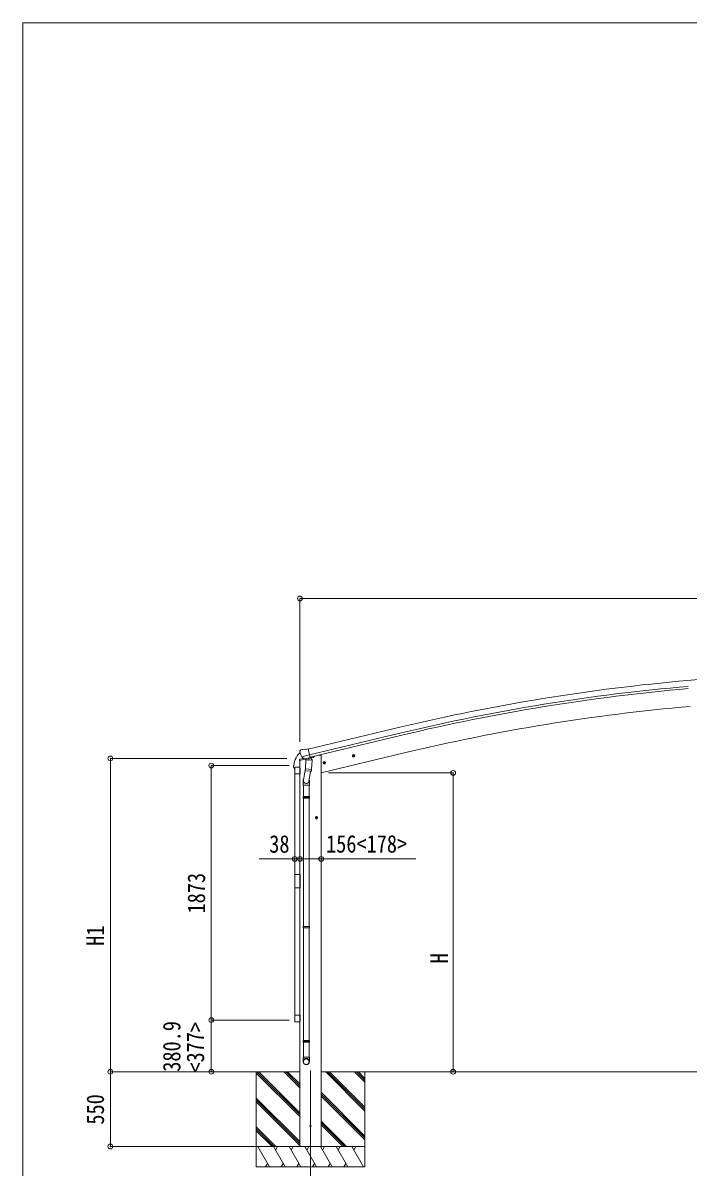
# Model space of a CAD drawing. Units: millimetres at full size. Extents: x -9783 to 9892, y -6828 to 6752.
# Drawn here: x -9783 to -4887, y -1671 to 6752 of the extents above; entities that cross this region are included whole.
import ezdxf
from ezdxf.enums import TextEntityAlignment as Align

# ---------------------------------------------------------------- set-up
doc = ezdxf.new("R2010")
doc.units = ezdxf.units.MM
doc.header["$LTSCALE"] = 35
doc.header["$PDMODE"] = 32
doc.header["$PDSIZE"] = 35
for name, color, linetype, lineweight in [('0-0_0', 7, 'Continuous', 9), ('0-1_本体', 4, 'Continuous', 9), ('0-2_部品', 7, 'Continuous', 9), ('0-8_PARTS2', 2, 'Continuous', 9), ('0-A_寸法', 6, 'Continuous', 9), ('1-0_FRAME', 7, 'Continuous', 9), ('1-1_GLASS', 4, 'Continuous', 9), ('1-2_GLASS_SEAL', 7, 'Continuous', 9), ('1-A', 6, 'Continuous', 9), ('F-0_240', 7, 'Continuous', 9)]:
    doc.layers.add(name, color=color, linetype=linetype, lineweight=lineweight)
doc.styles.add('ＭＳ ゴシック', font='')
doc.styles.get('ＭＳ ゴシック').set_extended_font_data('MS Gothic')

msp = doc.modelspace()

# ---------------------------------------------------------------- linework, layer by layer
at = {"layer": '0-0_0'}
for p, q in [((-7743.62, -968.88), (-8142.29, -968.88)), ((-8065.37, -968.88), (-8065.37, -1668.88)), ((-7743.12, -1300.64), (-8065.37, -978.39)), ((-7743.12, -1286.5), (-8060.74, -968.89)), ((-7743.12, -1272.36), (-8046.59, -968.89)), ((-7743.12, -1088.51), (-7862.76, -968.88)), ((-7743.12, -1074.37), (-7848.61, -968.88)), ((-7743.12, -1060.23), (-7834.47, -968.88)), ((-7587.62, -968.88), (-718.66, -968.88)), ((-7265.37, -1257.89), (-7554.39, -968.88)), ((-7265.37, -1243.75), (-7540.25, -968.88)), ((-7265.37, -1229.61), (-7526.1, -968.88)), ((-7265.37, -1045.76), (-7342.26, -968.88)), ((-7265.37, -1031.62), (-7328.11, -968.88)), ((-7313.96, -968.89), (-7313.97, -968.88)), ((-7265.37, -1017.47), (-7313.95, -968.89)), ((-7265.37, -968.88), (-7265.37, -1668.88)), ((-7743.12, -1484.49), (-8065.37, -1162.24)), ((-7743.12, -1498.63), (-8065.37, -1176.38)), ((-7265.37, -1441.74), (-7587.62, -1119.49)), ((-7265.37, -1455.88), (-7587.62, -1133.63)), ((-7265.37, -1470.02), (-7587.62, -1147.77)), ((-7743.12, -1512.77), (-8065.37, -1190.52)), ((-7400.36, -1518.88), (-7587.62, -1331.62)), ((-7414.51, -1518.88), (-7587.62, -1345.76)), ((-7920.86, -1518.88), (-8065.37, -1374.37)), ((-7935.01, -1518.88), (-8065.37, -1388.51)), ((-7949.15, -1518.88), (-8065.37, -1402.65)), ((-7428.65, -1518.88), (-7587.62, -1359.9)), ((-8065.37, -1518.88), (-7265.37, -1518.88)), ((-7968.48, -1668.88), (-8055.09, -1518.88)), ((-7853.01, -1668.88), (-7939.62, -1518.88)), ((-7909.61, -1518.88), (-7924.61, -1544.86)), ((-7737.54, -1668.88), (-7824.14, -1518.88)), ((-7809.14, -1544.86), (-7794.14, -1518.88)), ((-7622.07, -1668.88), (-7708.67, -1518.88)), ((-7693.67, -1544.86), (-7678.67, -1518.88)), ((-7506.6, -1668.88), (-7593.2, -1518.88)), ((-7578.2, -1544.86), (-7563.2, -1518.88)), ((-7391.13, -1668.88), (-7477.73, -1518.88)), ((-7462.73, -1544.86), (-7447.73, -1518.88)), ((-7275.66, -1668.88), (-7362.26, -1518.88)), ((-7347.26, -1544.86), (-7332.26, -1518.88)), ((-7265.37, -1668.88), (-8065.37, -1668.88)), ((-7983.48, -1642.9), (-7998.48, -1668.88)), ((-7868.01, -1642.9), (-7883.01, -1668.88)), ((-7752.54, -1642.9), (-7767.54, -1668.88)), ((-7637.07, -1642.9), (-7652.07, -1668.88)), ((-7521.6, -1642.9), (-7536.6, -1668.88)), ((-7406.13, -1642.9), (-7421.13, -1668.88))]:
    msp.add_line(p, q, dxfattribs=at)
at = {"layer": '0-1_本体'}
for p, q in [((-4199.59, 1971.5), (-4891.01, 1911.27)), ((-7683.6, 1405.35), (-7007.92, 1567.3)), ((-7673.52, 1363.37), (-6997.86, 1525.32)), ((-7669.6, 1347.01), (-6993.93, 1508.96)), ((-7588.12, 1231.12), (-6977.31, 1377.76)), ((-7587.79, 1361.12), (-7587.79, -1518.88)), ((-7743.79, 1322.15), (-7743.79, -1518.88))]:
    msp.add_line(p, q, dxfattribs=at)
msp.add_lwpolyline([(-7587.79, 1361.12), (-7607.79, 1361.12), (-7641.63, 1353)], dxfattribs=at)
for centre, radius, start, end in [((-3635.16, -12503.95), 14469.82, 94.97901, 103.47901), ((-3635.16, -12503.95), 14426.65, 94.97901, 103.47901), ((-3635.16, -12503.95), 14409.82, 94.97901, 103.47901), ((-3617.74, -12617.05), 14392.42, 95.00113, 103.49889)]:
    msp.add_arc(centre, radius, start, end, dxfattribs=at)
at = {"layer": '0-2_部品'}
for p, q in [((-7745.06, 1389.75), (-7744.78, 1388.6)), ((-7745.06, 1389.75), (-7744.78, 1388.6)), ((-7740.84, 1398.33), (-7744.7, 1392.03)), ((-7740.84, 1398.33), (-7744.7, 1392.03)), ((-7737.74, 1400.58), (-7724.56, 1403.74)), ((-7737.74, 1400.58), (-7724.56, 1403.74)), ((-7731, 1349.44), (-7673.5, 1363.25)), ((-7731, 1349.44), (-7673.5, 1363.25)), ((-7714.15, 1334.53), (-7730.53, 1349.03)), ((-7714.15, 1334.53), (-7730.53, 1349.03)), ((-7710, 1401.06), (-7723.26, 1403.76)), ((-7710, 1401.06), (-7723.26, 1403.76)), ((-7710, 1401.06), (-7684.07, 1407.29)), ((-7710, 1401.06), (-7684.07, 1407.29)), ((-7641.63, 1353.78), (-7641.63, 1350.46)), ((-7641.63, 1353.78), (-7641.63, 1350.46)), ((-7359.32, 1355.06), (-7339.87, 1359.73)), ((-7359.32, 1355.06), (-7339.87, 1359.73)), ((-7354.76, 1362.84), (-7356.9, 1355.64)), ((-7354.76, 1362.84), (-7356.9, 1355.64)), ((-7347.47, 1364.59), (-7354.76, 1362.84)), ((-7347.47, 1364.59), (-7354.76, 1362.84)), ((-7347.26, 1347.67), (-7351.93, 1367.12)), ((-7347.26, 1347.67), (-7351.93, 1367.12)), ((-7342.3, 1359.15), (-7347.47, 1364.59)), ((-7342.3, 1359.15), (-7347.47, 1364.59)), ((-7344.43, 1351.95), (-7342.3, 1359.15)), ((-7344.43, 1351.95), (-7342.3, 1359.15)), ((-7746.19, 1321.42), (-7703.48, 1331.67)), ((-7746.19, 1321.42), (-7703.48, 1331.67)), ((-7746.19, 1328.31), (-7746.19, 1321.42)), ((-7746.19, 1328.31), (-7746.19, 1321.42)), ((-7717.68, 1337.52), (-7743.89, 1331.23)), ((-7717.68, 1337.52), (-7743.89, 1331.23)), ((-7703.95, 1265.13), (-7718.47, 1177.36)), ((-7703.95, 1265.13), (-7718.47, 1177.36)), ((-7711.44, 1333.97), (-7703.92, 1335.77)), ((-7711.44, 1333.97), (-7703.92, 1335.77)), ((-7710.61, 1334.07), (-7709.08, 1334.44)), ((-7710.61, 1334.07), (-7709.08, 1334.44)), ((-7709.08, 1334.44), (-7672.37, 1343.25)), ((-7709.08, 1334.44), (-7672.37, 1343.25)), ((-7707.24, 1334.21), (-7707.29, 1333.47)), ((-7707.24, 1334.21), (-7707.29, 1333.47)), ((-7706.54, 1332.43), (-7680.72, 1325.99)), ((-7706.54, 1332.43), (-7680.72, 1325.99)), ((-7699.62, 1327.08), (-7704.29, 1260.25)), ((-7699.62, 1327.08), (-7704.29, 1260.25)), ((-7653.93, 1323.89), (-7699.62, 1327.08)), ((-7653.93, 1323.89), (-7699.62, 1327.08)), ((-7697.84, 1330.26), (-7698.07, 1326.98)), ((-7697.84, 1330.26), (-7698.07, 1326.98)), ((-7678.32, 1341.43), (-7679.35, 1326.82)), ((-7678.32, 1341.43), (-7679.35, 1326.82)), ((-7672.37, 1343.25), (-7670.84, 1343.62)), ((-7672.37, 1343.25), (-7670.84, 1343.62)), ((-7669.29, 1345.72), (-7668.35, 1345.66)), ((-7669.29, 1345.72), (-7668.35, 1345.66)), ((-7668.35, 1345.66), (-7655.03, 1330.34)), ((-7668.35, 1345.66), (-7655.03, 1330.34)), ((-7664.35, 1341.06), (-7645.46, 1345.6)), ((-7664.35, 1341.06), (-7645.46, 1345.6)), ((-7658.6, 1257.05), (-7653.93, 1323.89)), ((-7658.6, 1257.05), (-7653.93, 1323.89)), ((-7655.03, 1330.34), (-7655.48, 1324)), ((-7655.03, 1330.34), (-7655.48, 1324)), ((-7573.15, 1303.31), (-7553.7, 1307.98)), ((-7573.15, 1303.31), (-7553.7, 1307.98)), ((-7568.59, 1311.09), (-7570.72, 1303.89)), ((-7568.59, 1311.09), (-7570.72, 1303.89)), ((-7561.29, 1312.84), (-7568.59, 1311.09)), ((-7561.29, 1312.84), (-7568.59, 1311.09)), ((-7561.09, 1295.92), (-7565.76, 1315.37)), ((-7561.09, 1295.92), (-7565.76, 1315.37)), ((-7556.13, 1307.4), (-7561.29, 1312.84)), ((-7556.13, 1307.4), (-7561.29, 1312.84)), ((-7558.26, 1300.2), (-7556.13, 1307.4)), ((-7558.26, 1300.2), (-7556.13, 1307.4)), ((-7705.15, 1247.78), (-7704.28, 1260.25)), ((-7705.15, 1247.78), (-7704.28, 1260.25)), ((-7704.76, 1246.42), (-7704.76, 1246.42)), ((-7704.76, 1246.42), (-7704.76, 1246.42)), ((-7658.6, 1257.05), (-7704.29, 1260.25)), ((-7658.6, 1257.05), (-7704.29, 1260.25)), ((-7703.31, 1245.64), (-7661.61, 1242.73)), ((-7703.31, 1245.64), (-7661.61, 1242.73)), ((-7665.12, 1242.97), (-7677.77, 1168.04)), ((-7665.12, 1242.97), (-7677.77, 1168.04)), ((-7658.62, 1257.05), (-7659.5, 1244.36)), ((-7658.62, 1257.05), (-7659.5, 1244.36)), ((-7720.62, 1140.2), (-7720.62, 1174.55)), ((-7720.62, 1140.2), (-7720.62, 1174.55)), ((-7674.62, 1140.2), (-7720.62, 1140.2)), ((-7674.62, 1140.2), (-7720.62, 1140.2)), ((-7718.62, 1140.2), (-7718.62, 1057.68)), ((-7718.62, 1140.2), (-7718.62, 1057.68)), ((-7676.62, 1140.2), (-7676.62, 1057.68)), ((-7676.62, 1140.2), (-7676.62, 1057.68)), ((-7674.62, 1174.86), (-7674.62, 1140.2)), ((-7674.62, 1174.86), (-7674.62, 1140.2)), ((-7720.62, 1055.68), (-7719.62, 1057.68)), ((-7720.62, 1055.68), (-7719.62, 1057.68)), ((-7674.62, 1055.68), (-7720.62, 1055.68)), ((-7674.62, 1055.68), (-7720.62, 1055.68)), ((-7674.62, 1047.68), (-7720.62, 1047.68)), ((-7674.62, 1047.68), (-7720.62, 1047.68)), ((-7675.62, 1057.68), (-7719.62, 1057.68)), ((-7675.62, 1057.68), (-7719.62, 1057.68)), ((-7675.62, 1045.68), (-7719.62, 1045.68)), ((-7675.62, 1045.68), (-7719.62, 1045.68)), ((-7718.62, 1045.68), (-7718.62, 101.49)), ((-7718.62, 1045.68), (-7718.62, 101.49)), ((-7676.62, 1045.68), (-7676.62, 101.49)), ((-7676.62, 1045.68), (-7676.62, 101.49)), ((-7674.62, 1055.68), (-7675.62, 1057.68)), ((-7674.62, 1055.68), (-7675.62, 1057.68)), ((-7674.62, 1047.68), (-7675.62, 1045.68)), ((-7674.62, 1047.68), (-7675.62, 1045.68)), ((-7674.62, 1055.68), (-7674.62, 1047.68)), ((-7674.62, 1055.68), (-7674.62, 1047.68)), ((-7612.12, 901.62), (-7632.12, 901.62)), ((-7612.12, 901.62), (-7632.12, 901.62)), ((-7622.12, 909.13), (-7628.62, 905.37)), ((-7622.12, 909.13), (-7628.62, 905.37)), ((-7628.62, 905.37), (-7628.62, 897.87)), ((-7628.62, 905.37), (-7628.62, 897.87)), ((-7628.62, 897.87), (-7622.12, 894.11)), ((-7628.62, 897.87), (-7622.12, 894.11)), ((-7622.12, 891.62), (-7622.12, 911.62)), ((-7622.12, 891.62), (-7622.12, 911.62)), ((-7615.62, 905.37), (-7622.12, 909.13)), ((-7615.62, 905.37), (-7622.12, 909.13)), ((-7720.62, 99.49), (-7719.62, 101.49)), ((-7720.62, 99.49), (-7719.62, 101.49)), ((-7674.62, 99.49), (-7720.62, 99.49)), ((-7674.62, 99.49), (-7720.62, 99.49)), ((-7674.62, 91.49), (-7720.62, 91.49)), ((-7674.62, 91.49), (-7720.62, 91.49)), ((-7675.62, 101.49), (-7719.62, 101.49)), ((-7675.62, 101.49), (-7719.62, 101.49)), ((-7675.62, 89.49), (-7719.62, 89.49)), ((-7675.62, 89.49), (-7719.62, 89.49)), ((-7718.62, 89.49), (-7718.62, -738.43)), ((-7718.62, 89.49), (-7718.62, -738.43)), ((-7676.62, 89.49), (-7676.62, -738.43)), ((-7676.62, 89.49), (-7676.62, -738.43)), ((-7674.62, 99.49), (-7675.62, 101.49)), ((-7674.62, 99.49), (-7675.62, 101.49)), ((-7674.62, 91.49), (-7675.62, 89.49)), ((-7674.62, 91.49), (-7675.62, 89.49)), ((-7674.62, 99.49), (-7674.62, 91.49)), ((-7674.62, 99.49), (-7674.62, 91.49)), ((-7720.62, -740.43), (-7719.62, -738.43)), ((-7720.62, -740.43), (-7719.62, -738.43)), ((-7674.62, -740.43), (-7720.62, -740.43)), ((-7674.62, -740.43), (-7720.62, -740.43)), ((-7674.62, -748.43), (-7720.62, -748.43)), ((-7674.62, -748.43), (-7720.62, -748.43)), ((-7675.62, -738.43), (-7719.62, -738.43)), ((-7675.62, -738.43), (-7719.62, -738.43)), ((-7675.62, -750.43), (-7719.62, -750.43)), ((-7675.62, -750.43), (-7719.62, -750.43)), ((-7718.62, -750.43), (-7718.62, -860.43)), ((-7718.62, -750.43), (-7718.62, -860.43)), ((-7676.62, -750.43), (-7676.62, -860.43)), ((-7676.62, -750.43), (-7676.62, -860.43)), ((-7674.62, -740.43), (-7675.62, -738.43)), ((-7674.62, -740.43), (-7675.62, -738.43)), ((-7674.62, -748.43), (-7675.62, -750.43)), ((-7674.62, -748.43), (-7675.62, -750.43)), ((-7674.62, -740.43), (-7674.62, -748.43)), ((-7674.62, -740.43), (-7674.62, -748.43)), ((-7720.62, -894.58), (-7720.62, -860.43)), ((-7674.62, -860.43), (-7720.62, -860.43)), ((-7720.62, -894.58), (-7720.62, -860.43)), ((-7674.62, -860.43), (-7720.62, -860.43)), ((-7674.62, -894.58), (-7674.62, -860.43)), ((-7674.62, -894.58), (-7674.62, -860.43))]:
    msp.add_line(p, q, dxfattribs=at)
for points in [[(-7731.28, 1350.02), (-7730.69, 1349.18), (-7730.53, 1349.03)], [(-7731.28, 1350.02), (-7730.69, 1349.18), (-7730.53, 1349.03)], [(-7678.64, 1341.84), (-7668.92, 1344.18), (-7684.07, 1407.29)], [(-7678.64, 1341.84), (-7668.92, 1344.18), (-7684.07, 1407.29)], [(-7356.9, 1355.64), (-7351.73, 1350.2), (-7344.43, 1351.95)], [(-7356.9, 1355.64), (-7351.73, 1350.2), (-7344.43, 1351.95)], [(-7678.64, 1341.84), (-7678.88, 1341.69), (-7703.65, 1335.74), (-7703.92, 1335.77)], [(-7678.64, 1341.84), (-7678.88, 1341.69), (-7703.65, 1335.74), (-7703.92, 1335.77)], [(-7570.72, 1303.89), (-7565.56, 1298.45), (-7558.26, 1300.2)], [(-7570.72, 1303.89), (-7565.56, 1298.45), (-7558.26, 1300.2)], [(-7720.62, 1055.68), (-7720.62, 1047.68), (-7719.62, 1045.68)], [(-7720.62, 1055.68), (-7720.62, 1047.68), (-7719.62, 1045.68)], [(-7622.12, 894.11), (-7615.62, 897.87), (-7615.62, 905.37)], [(-7622.12, 894.11), (-7615.62, 897.87), (-7615.62, 905.37)], [(-7720.62, 99.49), (-7720.62, 91.49), (-7719.62, 89.49)], [(-7720.62, 99.49), (-7720.62, 91.49), (-7719.62, 89.49)], [(-7720.62, -740.43), (-7720.62, -748.43), (-7719.62, -750.43)], [(-7720.62, -740.43), (-7720.62, -748.43), (-7719.62, -750.43)]]:
    msp.add_lwpolyline(points, dxfattribs=at)
for centre, radius in [((-7349.6, 1357.39), 8.5), ((-7349.6, 1357.39), 8.5), ((-7349.6, 1357.39), 7.7), ((-7349.6, 1357.39), 7.7), ((-7349.6, 1357.39), 6.5), ((-7349.6, 1357.39), 6.5), ((-7563.42, 1305.64), 8.5), ((-7563.42, 1305.64), 8.5), ((-7563.42, 1305.64), 7.7), ((-7563.42, 1305.64), 7.7), ((-7563.42, 1305.64), 6.5), ((-7563.42, 1305.64), 6.5), ((-7622.12, 901.62), 8.5), ((-7622.12, 901.62), 8.5), ((-7622.12, 901.62), 7.7), ((-7622.12, 901.62), 7.7), ((-7622.12, 901.62), 6.5), ((-7622.12, 901.62), 6.5)]:
    msp.add_circle(centre, radius, dxfattribs=at)
at = {"layer": '0-2_部品', "color": 4}
msp.add_circle((-7665.87, -1368.88), 4.5, dxfattribs=at)
msp.add_circle((-7665.87, -1368.88), 4.5, dxfattribs=at)
at = {"layer": '0-2_部品'}
for centre, radius, start, end in [((-7547.98, 1435.85), 202.4, 193.5, 205.09125), ((-7547.98, 1435.85), 202.4, 193.5, 205.09125), ((-7736.58, 1395.71), 5, 103.5, 148.5), ((-7736.58, 1395.71), 5, 103.5, 148.5), ((-7723.86, 1400.82), 3, 78.5, 103.5), ((-7723.86, 1400.82), 3, 78.5, 103.5), ((-7646.63, 1350.46), 5, 283.5, 0), ((-7646.63, 1350.46), 5, 283.5, 0), ((-7743.19, 1328.31), 3, 103.5, 180), ((-7743.19, 1328.31), 3, 103.5, 180), ((-7710.72, 1334.56), 0.5, 248.23754, 283.5), ((-7710.72, 1334.56), 0.5, 248.23754, 283.5), ((-7707.74, 1334.25), 0.5, 356, 103.5), ((-7707.74, 1334.25), 0.5, 356, 103.5), ((-7706.29, 1333.4), 1, 176, 256), ((-7706.29, 1333.4), 1, 176, 256), ((-7680.37, 1326.97), 1.03, 250.03897, 351.96569), ((-7680.37, 1326.97), 1.03, 250.03897, 351.96569), ((-7677.73, 1341.35), 0.604, 100.59842, 172.20595), ((-7677.73, 1341.35), 0.604, 100.59842, 172.20595), ((-7670.96, 1344.11), 0.5, 283.5, 318.76246), ((-7670.96, 1344.11), 0.5, 283.5, 318.76246), ((-7703.21, 1247.61), 1.95, 175.04017, 217.47766), ((-7703.21, 1247.61), 1.95, 175.04017, 217.47766), ((-7703.17, 1247.64), 2, 217.40962, 266), ((-7703.17, 1247.64), 2, 217.40962, 266), ((-7661.47, 1244.72), 2, 266, 349.46843), ((-7661.47, 1244.72), 2, 266, 349.46843)]:
    msp.add_arc(centre, radius, start, end, dxfattribs=at)
for centre, major_axis, ratio, start_param, end_param in [((-7742.14, 1390.46), (-1.57, -2.57), 0.99628, 4.712389, 5.4996506), ((-7742.14, 1390.46), (-1.57, -2.57), 0.99628, 4.712389, 5.4996506), ((-7712.17, 1336.79), (-0.73, -2.92), 0.997631, 5.8041905, 6.6006116), ((-7712.17, 1336.79), (-0.73, -2.92), 0.997631, 5.8041905, 6.6006116), ((-7712.11, 1337.02), (2.63, 3.16), 0.650902, 4.0958226, 4.1686332), ((-7712.11, 1337.02), (2.63, 3.16), 0.650902, 4.0958226, 4.1686332), ((-7712.14, 1336.89), (-0.73, -2.92), 0.997631, 0.3902369, 0.4789948), ((-7712.14, 1336.89), (-0.73, -2.92), 0.997631, 0.3902369, 0.4789948), ((-7697.62, 1174.86), (23, 0), 0.996195, 2.5560258, 6.5663028), ((-7697.62, 1174.86), (23, 0), 0.996195, 2.5560258, 6.5663028), ((-7697.62, 1174.86), (21, 0), 0.996195, 2.9349147, 5.9512394), ((-7697.62, 1174.86), (21, 0), 0.996195, 2.9349147, 5.9512394), ((-7697.62, -892.83), (-23, 0), 0.996195, 3.1415927, 6.2831853), ((-7697.62, -892.83), (-23, 0), 0.996195, 3.1415927, 6.2831853), ((-7697.62, -894.58), (-23, 0), 0.996195, 3.1415927, 6.2831853), ((-7697.62, -894.58), (-23, 0), 0.996195, 3.1415927, 6.2831853), ((-7697.62, -894.58), (0, -23.43), 0.981806, 4.712389, 7.8539816), ((-7697.62, -894.58), (0, -23.43), 0.981806, 4.712389, 7.8539816)]:
    msp.add_ellipse(centre, major_axis=major_axis, ratio=ratio, start_param=start_param, end_param=end_param, dxfattribs=at)
msp.add_ellipse((-7697.62, -894.58), major_axis=(21, 0), ratio=0.996195, dxfattribs=at)
msp.add_ellipse((-7697.62, -894.58), major_axis=(21, 0), ratio=0.996195, dxfattribs=at)
at = {"layer": '0-8_PARTS2'}
msp.add_line((-7665.87, -959.67), (-7665.87, -1809.91), dxfattribs=at)
at = {"layer": '0-A_寸法'}
for p, q in [((-7743.79, 2515.02), (-7743.79, 1460.2)), ((-561.79, 2515.02), (-7743.79, 2515.02)), ((-9139.46, 1337.87), (-7841.2, 1337.87)), ((-9139.46, -968.88), (-9139.46, 1337.87)), ((-8396.65, 1284.98), (-8396.65, -588.02)), ((-6616.31, 1231.12), (-7533.14, 1231.12)), ((-6616.31, -968.88), (-6616.31, 1231.12)), ((-7743.79, 597.89), (-7587.79, 597.89)), ((-7587.79, 597.89), (-6891.63, 597.89)), ((-9139.46, -968.88), (-8284.06, -968.88)), ((-9139.46, -1518.88), (-9139.46, -968.88)), ((-6616.31, -968.88), (-7059.17, -968.88)), ((-9139.46, -1518.88), (-8065.37, -1518.88))]:
    msp.add_line(p, q, dxfattribs=at)
for p in [(-7743.79, 2515.02), (-9139.46, 1337.87), (-6616.31, 1231.12), (-7743.79, 597.89), (-7587.79, 597.89), (-9139.46, -968.88), (-6616.31, -968.88), (-9139.46, -1518.88)]:
    msp.add_point(p, dxfattribs=at)
at = {"layer": '1-0_FRAME', "color": 6}
for p, q in [((-8396.65, 1284.98), (-7823.12, 1284.98)), ((-7743.79, 597.89), (-8043.79, 597.89)), ((-8396.65, -588.02), (-7823.12, -588.02)), ((-8396.65, -968.88), (-7823.12, -968.88))]:
    msp.add_line(p, q, dxfattribs=at)
for p in [(-8396.65, 1284.98), (-7781.82, 597.89), (-7743.79, 597.89), (-8396.65, -588.02), (-8396.65, -968.88)]:
    msp.add_point(p, dxfattribs=at)
at = {"layer": '1-1_GLASS'}
for p, q in [((-7781.79, 1223.08), (-7781.79, 484.08)), ((-7743.79, 1223.08), (-7743.79, 484.08)), ((-7781.79, 386.08), (-7781.79, -552.92)), ((-7743.79, -552.92), (-7743.79, 386.08))]:
    msp.add_line(p, q, dxfattribs=at)
at = {"layer": '1-2_GLASS_SEAL'}
for p, q in [((-7790.29, 1285.07), (-7790.29, 1273.32)), ((-7789.79, 1272.82), (-7783.53, 1259.32)), ((-7783.03, 1266.58), (-7783.03, 1259.82)), ((-7782.79, 1223.08), (-7782.79, 1266.78)), ((-7777.29, 1272.28), (-7748.29, 1272.28)), ((-7777.03, 1272.58), (-7743.79, 1272.58)), ((-7742.79, 1266.78), (-7742.79, 1223.08)), ((-7742.79, 1223.08), (-7782.79, 1223.08)), ((-7782.79, -552.92), (-7782.79, -596.62)), ((-7742.79, -552.92), (-7782.79, -552.92)), ((-7742.79, -596.62), (-7742.79, -552.92)), ((-7777.29, -602.12), (-7748.29, -602.12))]:
    msp.add_line(p, q, dxfattribs=at)
msp.add_lwpolyline([(-7782.79, 484.08), (-7742.79, 484.08), (-7742.79, 386.08), (-7782.79, 386.08)], close=True, dxfattribs=at)
for centre, radius, start, end in [((-7638.03, 1271.57), 152.26, 135.14293, 180), ((-7741.55, 1373.6), 6.95, 95.39711, 129.45641), ((-7789.79, 1273.32), 0.5, 180, 270), ((-7777.03, 1266.58), 6, 90, 180), ((-7777.29, 1266.78), 5.5, 90, 180), ((-7748.29, 1266.78), 5.5, 0, 90), ((-7783.53, 1259.82), 0.5, 270, 0), ((-7777.29, -596.62), 5.5, 180, 270), ((-7748.29, -596.62), 5.5, 270, 0)]:
    msp.add_arc(centre, radius, start, end, dxfattribs=at)
at = {"layer": '1-A'}
for p, q in [((-7743.79, 597.89), (-7781.82, 597.89)), ((-8396.65, -968.88), (-8396.65, -588.02))]:
    msp.add_line(p, q, dxfattribs=at)
at = {"layer": 'F-0_240', "color": 5}
for q in [(-9783.03, -6828.1), (9396.97, 6751.9)]:
    msp.add_line((-9783.03, 6751.9), q, dxfattribs=at)

# ---------------------------------------------------------------- texts
at = {"layer": '0-A_寸法', "color": 7, "style": 'ＭＳ ゴシック', "width": 0.85}
msp.add_text('156<178>', height=129, dxfattribs=at).set_placement((-7551.79, 605.89), align=Align.BOTTOM_LEFT)
for s, p in [('H1', (-9147.46, -41.5)), ('H', (-6616.31, -170.88)), ('550', (-9147.46, -1357.88))]:
    msp.add_text(s, height=129, rotation=90, dxfattribs=at).set_placement(p, align=Align.BOTTOM_LEFT)
at = {"layer": '1-0_FRAME', "style": 'ＭＳ ゴシック', "width": 0.85}
msp.add_text('38', height=129, dxfattribs=at).set_placement((-7969.79, 604.89), align=Align.BOTTOM_LEFT)
for s, p in [('1873', (-8403.65, 196.48)), ('380.9', (-8585.01, -968.45)), ('<377>', (-8410.53, -975.2))]:
    msp.add_text(s, height=129, rotation=90, dxfattribs=at).set_placement(p, align=Align.BOTTOM_LEFT)

doc.saveas('drawing.dxf')
